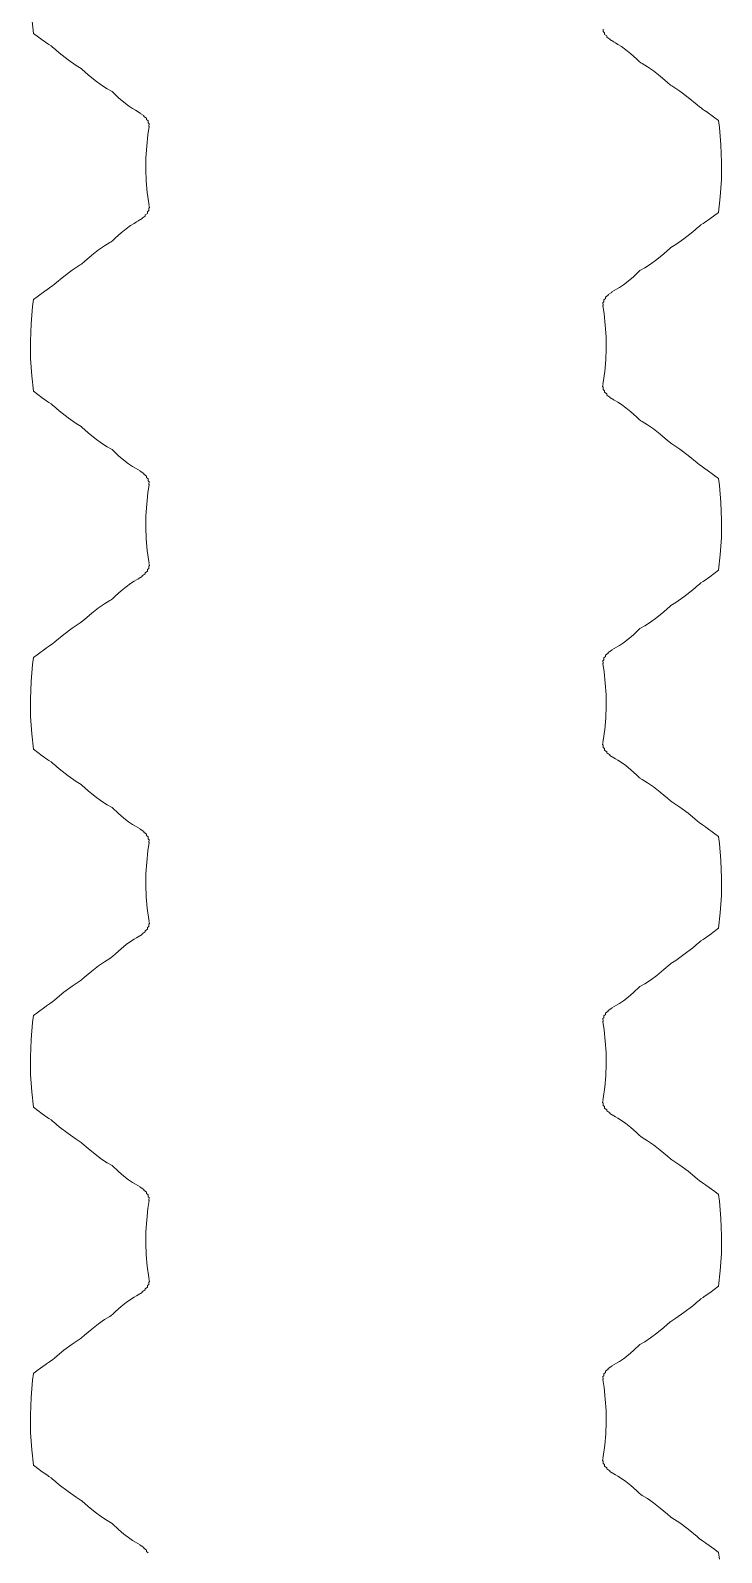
# Model space of a CAD drawing. Header units: millimetres. Extents: x -1 to 1, y -50 to 52.
# Drawn here: x -0.965 to 0.965, y -41.372 to -37.12 of the extents above; entities that cross this region are included whole.
import ezdxf

# ---------------------------------------------------------------- set-up
doc = ezdxf.new("R2010")
doc.units = ezdxf.units.MM
doc.layers.add('rack1', color=7, linetype='CONTINUOUS', lineweight=0)
doc.layers.add('rack2', color=7, linetype='CONTINUOUS', lineweight=0)

msp = doc.modelspace()

# ---------------------------------------------------------------- linework, layer by layer
at = {"layer": 'rack1'}
for p, q in [((-0.9565, -37.1284), (-0.9614, -37.0851)), ((-0.9321, -37.1467), (-0.9565, -37.1284)), ((-0.9161, -37.1575), (-0.9321, -37.1467)), ((-0.9142, -37.1595), (-0.9161, -37.1575)), ((-0.9075, -37.1635), (-0.9142, -37.1595)), ((-0.9028, -37.168), (-0.9075, -37.1635)), ((-0.9007, -37.1692), (-0.9028, -37.168)), ((-0.8846, -37.183), (-0.9007, -37.1692)), ((-0.8601, -37.2021), (-0.8846, -37.183)), ((-0.8372, -37.218), (-0.8601, -37.2021)), ((-0.8233, -37.2268), (-0.8372, -37.218)), ((-0.8222, -37.2279), (-0.8233, -37.2268)), ((-0.8214, -37.2283), (-0.8222, -37.2279)), ((-0.804, -37.244), (-0.8214, -37.2283)), ((-0.7843, -37.2599), (-0.804, -37.244)), ((-0.7664, -37.273), (-0.7843, -37.2599)), ((-0.7507, -37.2833), (-0.7664, -37.273)), ((-0.7373, -37.2912), (-0.7507, -37.2833)), ((-0.7192, -37.3082), (-0.7373, -37.2912)), ((-0.7042, -37.3208), (-0.7192, -37.3082)), ((-0.6912, -37.3308), (-0.7042, -37.3208)), ((-0.6803, -37.3383), (-0.6912, -37.3308)), ((-0.672, -37.3434), (-0.6803, -37.3383)), ((-0.6584, -37.3509), (-0.672, -37.3434)), ((-0.6583, -37.3519), (-0.6584, -37.3509)), ((-0.6485, -37.3579), (-0.6583, -37.3519)), ((-0.6485, -37.3602), (-0.6485, -37.3579)), ((-0.6411, -37.3653), (-0.6485, -37.3602)), ((-0.6411, -37.3691), (-0.6411, -37.3653)), ((-0.636, -37.373), (-0.6411, -37.3691)), ((-0.6363, -37.3784), (-0.636, -37.373)), ((-0.6404, -37.4435), (-0.6368, -37.4117)), ((-0.6368, -37.4117), (-0.6331, -37.3889)), ((-0.6333, -37.3809), (-0.6363, -37.3784)), ((-0.6341, -37.3879), (-0.6333, -37.3809)), ((-0.6331, -37.3889), (-0.6341, -37.3879)), ((-0.6425, -37.4758), (-0.6404, -37.4435)), ((-0.6429, -37.5083), (-0.6425, -37.4758)), ((-0.6416, -37.5407), (-0.6429, -37.5083)), ((-0.6388, -37.5727), (-0.6416, -37.5407)), ((-0.6344, -37.6041), (-0.6388, -37.5727)), ((-0.6445, -37.6357), (-0.6382, -37.6312)), ((-0.6384, -37.6266), (-0.6344, -37.6233)), ((-0.6382, -37.6312), (-0.6384, -37.6266)), ((-0.6349, -37.6171), (-0.6329, -37.6153)), ((-0.6344, -37.6233), (-0.6349, -37.6171)), ((-0.6338, -37.6074), (-0.6344, -37.6041)), ((-0.634, -37.6075), (-0.6338, -37.6074)), ((-0.6329, -37.6153), (-0.634, -37.6075)), ((-0.7115, -37.6854), (-0.6975, -37.6741)), ((-0.6975, -37.6741), (-0.6854, -37.6654)), ((-0.6854, -37.6654), (-0.6758, -37.6591)), ((-0.6758, -37.6591), (-0.6688, -37.6551)), ((-0.6688, -37.6551), (-0.6642, -37.6527)), ((-0.6642, -37.6527), (-0.6641, -37.6523)), ((-0.6641, -37.6523), (-0.6532, -37.646)), ((-0.6532, -37.646), (-0.6531, -37.6443)), ((-0.6531, -37.6443), (-0.6445, -37.6387)), ((-0.6445, -37.6387), (-0.6445, -37.6357)), ((-0.7583, -37.7218), (-0.7437, -37.7127)), ((-0.7437, -37.7127), (-0.7396, -37.7105)), ((-0.7396, -37.7105), (-0.7386, -37.7095)), ((-0.7386, -37.7095), (-0.7356, -37.7077)), ((-0.7356, -37.7077), (-0.7272, -37.6994)), ((-0.7272, -37.6994), (-0.7115, -37.6854)), ((-0.8144, -37.7654), (-0.794, -37.748)), ((-0.794, -37.748), (-0.7751, -37.7335)), ((-0.7751, -37.7335), (-0.7583, -37.7218)), ((-0.8721, -37.8073), (-0.8484, -37.7898)), ((-0.8484, -37.7898), (-0.8266, -37.7753)), ((-0.8266, -37.7753), (-0.8221, -37.7727)), ((-0.8221, -37.7727), (-0.8144, -37.7654)), ((-0.9205, -37.8454), (-0.9116, -37.8397)), ((-0.9116, -37.8397), (-0.9083, -37.8364)), ((-0.9083, -37.8364), (-0.9039, -37.8339)), ((-0.9039, -37.8339), (-0.8974, -37.828)), ((-0.8974, -37.828), (-0.8721, -37.8073)), ((-0.959, -37.8912), (-0.9563, -37.8718)), ((-0.9563, -37.8718), (-0.9466, -37.8642)), ((-0.9466, -37.8642), (-0.921, -37.8459)), ((-0.921, -37.8459), (-0.9205, -37.8454)), ((-0.9633, -37.9394), (-0.959, -37.8912)), ((-0.9651, -37.988), (-0.9633, -37.9394)), ((-0.9645, -38.0366), (-0.9651, -37.988)), ((-0.9614, -38.0851), (-0.9645, -38.0366)), ((-0.9565, -38.1284), (-0.9614, -38.0851)), ((-0.9321, -38.1467), (-0.9565, -38.1284)), ((-0.9161, -38.1575), (-0.9321, -38.1467)), ((-0.9142, -38.1595), (-0.9161, -38.1575)), ((-0.9075, -38.1635), (-0.9142, -38.1595)), ((-0.9028, -38.168), (-0.9075, -38.1635)), ((-0.9007, -38.1692), (-0.9028, -38.168)), ((-0.8846, -38.183), (-0.9007, -38.1692)), ((-0.8601, -38.2021), (-0.8846, -38.183)), ((-0.8372, -38.218), (-0.8601, -38.2021)), ((-0.8233, -38.2268), (-0.8372, -38.218)), ((-0.8222, -38.2279), (-0.8233, -38.2268)), ((-0.8214, -38.2283), (-0.8222, -38.2279)), ((-0.804, -38.244), (-0.8214, -38.2283)), ((-0.7843, -38.2599), (-0.804, -38.244)), ((-0.7664, -38.273), (-0.7843, -38.2599)), ((-0.7507, -38.2833), (-0.7664, -38.273)), ((-0.7373, -38.2912), (-0.7507, -38.2833)), ((-0.7192, -38.3082), (-0.7373, -38.2912)), ((-0.7042, -38.3208), (-0.7192, -38.3082)), ((-0.6912, -38.3308), (-0.7042, -38.3208)), ((-0.6803, -38.3383), (-0.6912, -38.3308)), ((-0.672, -38.3434), (-0.6803, -38.3383)), ((-0.6584, -38.3509), (-0.672, -38.3434)), ((-0.6583, -38.3519), (-0.6584, -38.3509)), ((-0.6485, -38.3579), (-0.6583, -38.3519)), ((-0.6485, -38.3602), (-0.6485, -38.3579)), ((-0.6411, -38.3653), (-0.6485, -38.3602)), ((-0.6411, -38.3691), (-0.6411, -38.3653)), ((-0.636, -38.373), (-0.6411, -38.3691)), ((-0.6368, -38.4117), (-0.6331, -38.3889)), ((-0.6363, -38.3784), (-0.636, -38.373)), ((-0.6333, -38.3809), (-0.6363, -38.3784)), ((-0.6341, -38.3879), (-0.6333, -38.3809)), ((-0.6331, -38.3889), (-0.6341, -38.3879)), ((-0.6404, -38.4435), (-0.6368, -38.4117)), ((-0.6429, -38.5083), (-0.6425, -38.4758)), ((-0.6425, -38.4758), (-0.6404, -38.4435)), ((-0.6416, -38.5407), (-0.6429, -38.5083)), ((-0.6388, -38.5727), (-0.6416, -38.5407)), ((-0.6344, -38.6041), (-0.6388, -38.5727)), ((-0.6338, -38.6074), (-0.6344, -38.6041)), ((-0.634, -38.6075), (-0.6338, -38.6074)), ((-0.6329, -38.6153), (-0.634, -38.6075)), ((-0.6641, -38.6523), (-0.6532, -38.646)), ((-0.6532, -38.646), (-0.6531, -38.6443)), ((-0.6531, -38.6443), (-0.6445, -38.6387)), ((-0.6445, -38.6357), (-0.6382, -38.6312)), ((-0.6445, -38.6387), (-0.6445, -38.6357)), ((-0.6384, -38.6266), (-0.6344, -38.6233)), ((-0.6382, -38.6312), (-0.6384, -38.6266)), ((-0.6349, -38.6171), (-0.6329, -38.6153)), ((-0.6344, -38.6233), (-0.6349, -38.6171)), ((-0.7272, -38.6994), (-0.7115, -38.6854)), ((-0.7115, -38.6854), (-0.6975, -38.6741)), ((-0.6975, -38.6741), (-0.6854, -38.6654)), ((-0.6854, -38.6654), (-0.6758, -38.6591)), ((-0.6758, -38.6591), (-0.6688, -38.6551)), ((-0.6688, -38.6551), (-0.6642, -38.6527)), ((-0.6642, -38.6527), (-0.6641, -38.6523)), ((-0.794, -38.748), (-0.7751, -38.7335)), ((-0.7751, -38.7335), (-0.7583, -38.7218)), ((-0.7583, -38.7218), (-0.7437, -38.7127)), ((-0.7437, -38.7127), (-0.7396, -38.7105)), ((-0.7396, -38.7105), (-0.7386, -38.7095)), ((-0.7386, -38.7095), (-0.7356, -38.7077)), ((-0.7356, -38.7077), (-0.7272, -38.6994)), ((-0.8484, -38.7898), (-0.8266, -38.7753)), ((-0.8266, -38.7753), (-0.8221, -38.7727)), ((-0.8221, -38.7727), (-0.8144, -38.7654)), ((-0.8144, -38.7654), (-0.794, -38.748)), ((-0.8974, -38.828), (-0.8721, -38.8073)), ((-0.8721, -38.8073), (-0.8484, -38.7898)), ((-0.9563, -38.8718), (-0.9466, -38.8642)), ((-0.9466, -38.8642), (-0.921, -38.8459)), ((-0.921, -38.8459), (-0.9205, -38.8454)), ((-0.9205, -38.8454), (-0.9116, -38.8397)), ((-0.9116, -38.8397), (-0.9083, -38.8364)), ((-0.9083, -38.8364), (-0.9039, -38.8339)), ((-0.9039, -38.8339), (-0.8974, -38.828)), ((-0.9633, -38.9394), (-0.959, -38.8912)), ((-0.959, -38.8912), (-0.9563, -38.8718)), ((-0.9651, -38.988), (-0.9633, -38.9394)), ((-0.9645, -39.0366), (-0.9651, -38.988)), ((-0.9614, -39.0851), (-0.9645, -39.0366)), ((-0.9565, -39.1284), (-0.9614, -39.0851)), ((-0.9321, -39.1467), (-0.9565, -39.1284)), ((-0.9161, -39.1575), (-0.9321, -39.1467)), ((-0.9142, -39.1595), (-0.9161, -39.1575)), ((-0.9075, -39.1635), (-0.9142, -39.1595)), ((-0.9028, -39.168), (-0.9075, -39.1635)), ((-0.9007, -39.1692), (-0.9028, -39.168)), ((-0.8846, -39.183), (-0.9007, -39.1692)), ((-0.8601, -39.2021), (-0.8846, -39.183)), ((-0.8372, -39.218), (-0.8601, -39.2021)), ((-0.8233, -39.2268), (-0.8372, -39.218)), ((-0.8222, -39.2279), (-0.8233, -39.2268)), ((-0.8214, -39.2283), (-0.8222, -39.2279)), ((-0.804, -39.244), (-0.8214, -39.2283)), ((-0.7843, -39.2599), (-0.804, -39.244)), ((-0.7664, -39.273), (-0.7843, -39.2599)), ((-0.7507, -39.2833), (-0.7664, -39.273)), ((-0.7373, -39.2912), (-0.7507, -39.2833)), ((-0.7192, -39.3082), (-0.7373, -39.2912)), ((-0.7042, -39.3208), (-0.7192, -39.3082)), ((-0.6912, -39.3308), (-0.7042, -39.3208)), ((-0.6803, -39.3383), (-0.6912, -39.3308)), ((-0.672, -39.3434), (-0.6803, -39.3383)), ((-0.6584, -39.3509), (-0.672, -39.3434)), ((-0.6583, -39.3519), (-0.6584, -39.3509)), ((-0.6485, -39.3579), (-0.6583, -39.3519)), ((-0.6485, -39.3602), (-0.6485, -39.3579)), ((-0.6411, -39.3653), (-0.6485, -39.3602)), ((-0.6411, -39.3691), (-0.6411, -39.3653)), ((-0.636, -39.373), (-0.6411, -39.3691)), ((-0.6363, -39.3784), (-0.636, -39.373)), ((-0.6404, -39.4435), (-0.6368, -39.4117)), ((-0.6368, -39.4117), (-0.6331, -39.3889)), ((-0.6333, -39.3809), (-0.6363, -39.3784)), ((-0.6341, -39.3879), (-0.6333, -39.3809)), ((-0.6331, -39.3889), (-0.6341, -39.3879)), ((-0.6425, -39.4758), (-0.6404, -39.4435)), ((-0.6429, -39.5083), (-0.6425, -39.4758)), ((-0.6416, -39.5407), (-0.6429, -39.5083)), ((-0.6388, -39.5727), (-0.6416, -39.5407)), ((-0.6344, -39.6041), (-0.6388, -39.5727)), ((-0.6384, -39.6266), (-0.6344, -39.6233)), ((-0.6382, -39.6312), (-0.6384, -39.6266)), ((-0.6349, -39.6171), (-0.6329, -39.6153)), ((-0.6344, -39.6233), (-0.6349, -39.6171)), ((-0.6338, -39.6074), (-0.6344, -39.6041)), ((-0.634, -39.6075), (-0.6338, -39.6074)), ((-0.6329, -39.6153), (-0.634, -39.6075)), ((-0.6975, -39.6741), (-0.6854, -39.6654)), ((-0.6854, -39.6654), (-0.6758, -39.6591)), ((-0.6758, -39.6591), (-0.6688, -39.6551)), ((-0.6688, -39.6551), (-0.6642, -39.6527)), ((-0.6642, -39.6527), (-0.6641, -39.6523)), ((-0.6641, -39.6523), (-0.6532, -39.646)), ((-0.6532, -39.646), (-0.6531, -39.6443)), ((-0.6531, -39.6443), (-0.6445, -39.6387)), ((-0.6445, -39.6357), (-0.6382, -39.6312)), ((-0.6445, -39.6387), (-0.6445, -39.6357)), ((-0.7583, -39.7218), (-0.7437, -39.7127)), ((-0.7437, -39.7127), (-0.7396, -39.7105)), ((-0.7396, -39.7105), (-0.7386, -39.7095)), ((-0.7386, -39.7095), (-0.7356, -39.7077)), ((-0.7356, -39.7077), (-0.7272, -39.6994)), ((-0.7272, -39.6994), (-0.7115, -39.6854)), ((-0.7115, -39.6854), (-0.6975, -39.6741)), ((-0.8144, -39.7654), (-0.794, -39.748)), ((-0.794, -39.748), (-0.7751, -39.7335)), ((-0.7751, -39.7335), (-0.7583, -39.7218)), ((-0.8721, -39.8073), (-0.8484, -39.7898)), ((-0.8484, -39.7898), (-0.8266, -39.7753)), ((-0.8266, -39.7753), (-0.8221, -39.7727)), ((-0.8221, -39.7727), (-0.8144, -39.7654)), ((-0.9205, -39.8454), (-0.9116, -39.8397)), ((-0.9116, -39.8397), (-0.9083, -39.8364)), ((-0.9083, -39.8364), (-0.9039, -39.8339)), ((-0.9039, -39.8339), (-0.8974, -39.828)), ((-0.8974, -39.828), (-0.8721, -39.8073)), ((-0.959, -39.8912), (-0.9563, -39.8718)), ((-0.9563, -39.8718), (-0.9466, -39.8642)), ((-0.9466, -39.8642), (-0.921, -39.8459)), ((-0.921, -39.8459), (-0.9205, -39.8454)), ((-0.9633, -39.9394), (-0.959, -39.8912)), ((-0.9651, -39.988), (-0.9633, -39.9394)), ((-0.9645, -40.0366), (-0.9651, -39.988)), ((-0.9614, -40.0851), (-0.9645, -40.0366)), ((-0.9565, -40.1284), (-0.9614, -40.0851)), ((-0.9321, -40.1467), (-0.9565, -40.1284)), ((-0.9161, -40.1575), (-0.9321, -40.1467)), ((-0.9142, -40.1595), (-0.9161, -40.1575)), ((-0.9075, -40.1635), (-0.9142, -40.1595)), ((-0.9028, -40.168), (-0.9075, -40.1635)), ((-0.9007, -40.1692), (-0.9028, -40.168)), ((-0.8846, -40.183), (-0.9007, -40.1692)), ((-0.8601, -40.2021), (-0.8846, -40.183)), ((-0.8372, -40.218), (-0.8601, -40.2021)), ((-0.8233, -40.2268), (-0.8372, -40.218)), ((-0.8222, -40.2279), (-0.8233, -40.2268)), ((-0.8214, -40.2283), (-0.8222, -40.2279)), ((-0.804, -40.244), (-0.8214, -40.2283)), ((-0.7843, -40.2599), (-0.804, -40.244)), ((-0.7664, -40.273), (-0.7843, -40.2599)), ((-0.7507, -40.2833), (-0.7664, -40.273)), ((-0.7373, -40.2912), (-0.7507, -40.2833)), ((-0.7192, -40.3082), (-0.7373, -40.2912)), ((-0.7042, -40.3208), (-0.7192, -40.3082)), ((-0.6912, -40.3308), (-0.7042, -40.3208)), ((-0.6803, -40.3383), (-0.6912, -40.3308)), ((-0.672, -40.3434), (-0.6803, -40.3383)), ((-0.6584, -40.3509), (-0.672, -40.3434)), ((-0.6583, -40.3519), (-0.6584, -40.3509)), ((-0.6485, -40.3579), (-0.6583, -40.3519)), ((-0.6485, -40.3602), (-0.6485, -40.3579)), ((-0.6411, -40.3653), (-0.6485, -40.3602)), ((-0.6411, -40.3691), (-0.6411, -40.3653)), ((-0.636, -40.373), (-0.6411, -40.3691)), ((-0.6368, -40.4117), (-0.6331, -40.3889)), ((-0.6363, -40.3784), (-0.636, -40.373)), ((-0.6333, -40.3809), (-0.6363, -40.3784)), ((-0.6341, -40.3879), (-0.6333, -40.3809)), ((-0.6331, -40.3889), (-0.6341, -40.3879)), ((-0.6404, -40.4435), (-0.6368, -40.4117)), ((-0.6429, -40.5083), (-0.6425, -40.4758)), ((-0.6425, -40.4758), (-0.6404, -40.4435)), ((-0.6416, -40.5407), (-0.6429, -40.5083)), ((-0.6388, -40.5727), (-0.6416, -40.5407)), ((-0.6344, -40.6041), (-0.6388, -40.5727)), ((-0.6338, -40.6074), (-0.6344, -40.6041)), ((-0.634, -40.6075), (-0.6338, -40.6074)), ((-0.6329, -40.6153), (-0.634, -40.6075)), ((-0.6641, -40.6523), (-0.6532, -40.646)), ((-0.6532, -40.646), (-0.6531, -40.6443)), ((-0.6531, -40.6443), (-0.6445, -40.6387)), ((-0.6445, -40.6357), (-0.6382, -40.6312)), ((-0.6445, -40.6387), (-0.6445, -40.6357)), ((-0.6384, -40.6266), (-0.6344, -40.6233)), ((-0.6382, -40.6312), (-0.6384, -40.6266)), ((-0.6349, -40.6171), (-0.6329, -40.6153)), ((-0.6344, -40.6233), (-0.6349, -40.6171)), ((-0.7272, -40.6994), (-0.7115, -40.6854)), ((-0.7115, -40.6854), (-0.6975, -40.6741)), ((-0.6975, -40.6741), (-0.6854, -40.6654)), ((-0.6854, -40.6654), (-0.6758, -40.6591)), ((-0.6758, -40.6591), (-0.6688, -40.6551)), ((-0.6688, -40.6551), (-0.6642, -40.6527)), ((-0.6642, -40.6527), (-0.6641, -40.6523)), ((-0.794, -40.748), (-0.7751, -40.7335)), ((-0.7751, -40.7335), (-0.7583, -40.7218)), ((-0.7583, -40.7218), (-0.7437, -40.7127)), ((-0.7437, -40.7127), (-0.7396, -40.7105)), ((-0.7396, -40.7105), (-0.7386, -40.7095)), ((-0.7386, -40.7095), (-0.7356, -40.7077)), ((-0.7356, -40.7077), (-0.7272, -40.6994)), ((-0.8484, -40.7898), (-0.8266, -40.7753)), ((-0.8266, -40.7753), (-0.8221, -40.7727)), ((-0.8221, -40.7727), (-0.8144, -40.7654)), ((-0.8144, -40.7654), (-0.794, -40.748)), ((-0.8974, -40.828), (-0.8721, -40.8073)), ((-0.8721, -40.8073), (-0.8484, -40.7898)), ((-0.9466, -40.8642), (-0.921, -40.8459)), ((-0.921, -40.8459), (-0.9205, -40.8454)), ((-0.9205, -40.8454), (-0.9116, -40.8397)), ((-0.9116, -40.8397), (-0.9083, -40.8364)), ((-0.9083, -40.8364), (-0.9039, -40.8339)), ((-0.9039, -40.8339), (-0.8974, -40.828)), ((-0.9633, -40.9394), (-0.959, -40.8912)), ((-0.959, -40.8912), (-0.9563, -40.8718)), ((-0.9563, -40.8718), (-0.9466, -40.8642)), ((-0.9651, -40.988), (-0.9633, -40.9394)), ((-0.9645, -41.0366), (-0.9651, -40.988)), ((-0.9614, -41.0851), (-0.9645, -41.0366)), ((-0.9565, -41.1284), (-0.9614, -41.0851)), ((-0.9321, -41.1467), (-0.9565, -41.1284)), ((-0.9161, -41.1575), (-0.9321, -41.1467)), ((-0.9142, -41.1595), (-0.9161, -41.1575)), ((-0.9075, -41.1635), (-0.9142, -41.1595)), ((-0.9028, -41.168), (-0.9075, -41.1635)), ((-0.9007, -41.1692), (-0.9028, -41.168)), ((-0.8846, -41.183), (-0.9007, -41.1692)), ((-0.8601, -41.2021), (-0.8846, -41.183)), ((-0.8372, -41.218), (-0.8601, -41.2021)), ((-0.8233, -41.2268), (-0.8372, -41.218)), ((-0.8222, -41.2279), (-0.8233, -41.2268)), ((-0.8214, -41.2283), (-0.8222, -41.2279)), ((-0.804, -41.244), (-0.8214, -41.2283)), ((-0.7843, -41.2599), (-0.804, -41.244)), ((-0.7664, -41.273), (-0.7843, -41.2599)), ((-0.7507, -41.2833), (-0.7664, -41.273)), ((-0.7373, -41.2912), (-0.7507, -41.2833)), ((-0.7192, -41.3082), (-0.7373, -41.2912)), ((-0.7042, -41.3208), (-0.7192, -41.3082)), ((-0.6912, -41.3308), (-0.7042, -41.3208)), ((-0.6803, -41.3383), (-0.6912, -41.3308)), ((-0.672, -41.3434), (-0.6803, -41.3383)), ((-0.6584, -41.3509), (-0.672, -41.3434)), ((-0.6583, -41.3519), (-0.6584, -41.3509)), ((-0.6485, -41.3579), (-0.6583, -41.3519)), ((-0.6485, -41.3602), (-0.6485, -41.3579)), ((-0.6411, -41.3653), (-0.6485, -41.3602)), ((-0.6411, -41.3691), (-0.6411, -41.3653)), ((-0.636, -41.373), (-0.6411, -41.3691))]:
    msp.add_line(p, q, dxfattribs=at)
at = {"layer": 'rack2'}
for p, q in [((0.6344, -37.1233), (0.6349, -37.1171)), ((0.6384, -37.1266), (0.6344, -37.1233)), ((0.6382, -37.1312), (0.6384, -37.1266)), ((0.6445, -37.1357), (0.6382, -37.1312)), ((0.6445, -37.1387), (0.6445, -37.1357)), ((0.6531, -37.1443), (0.6445, -37.1387)), ((0.6532, -37.146), (0.6531, -37.1443)), ((0.6641, -37.1523), (0.6532, -37.146)), ((0.6642, -37.1527), (0.6641, -37.1523)), ((0.6688, -37.1551), (0.6642, -37.1527)), ((0.6758, -37.1591), (0.6688, -37.1551)), ((0.6854, -37.1654), (0.6758, -37.1591)), ((0.6975, -37.1741), (0.6854, -37.1654)), ((0.7115, -37.1854), (0.6975, -37.1741)), ((0.7272, -37.1994), (0.7115, -37.1854)), ((0.7356, -37.2077), (0.7272, -37.1994)), ((0.7386, -37.2095), (0.7356, -37.2077)), ((0.7396, -37.2105), (0.7386, -37.2095)), ((0.7437, -37.2127), (0.7396, -37.2105)), ((0.7583, -37.2218), (0.7437, -37.2127)), ((0.7751, -37.2335), (0.7583, -37.2218)), ((0.794, -37.248), (0.7751, -37.2335)), ((0.8144, -37.2654), (0.794, -37.248)), ((0.8221, -37.2727), (0.8144, -37.2654)), ((0.8266, -37.2753), (0.8221, -37.2727)), ((0.8484, -37.2898), (0.8266, -37.2753)), ((0.8721, -37.3073), (0.8484, -37.2898)), ((0.8974, -37.328), (0.8721, -37.3073)), ((0.9039, -37.3339), (0.8974, -37.328)), ((0.9083, -37.3364), (0.9039, -37.3339)), ((0.9116, -37.3397), (0.9083, -37.3364)), ((0.9205, -37.3454), (0.9116, -37.3397)), ((0.921, -37.3459), (0.9205, -37.3454)), ((0.9466, -37.3642), (0.921, -37.3459)), ((0.9563, -37.3718), (0.9466, -37.3642)), ((0.959, -37.3912), (0.9563, -37.3718)), ((0.9633, -37.4394), (0.959, -37.3912)), ((0.9651, -37.488), (0.9633, -37.4394)), ((0.9645, -37.5366), (0.9651, -37.488)), ((0.9614, -37.5851), (0.9645, -37.5366)), ((0.9565, -37.6284), (0.9614, -37.5851)), ((0.9321, -37.6467), (0.9565, -37.6284)), ((0.8846, -37.683), (0.9007, -37.6692)), ((0.9007, -37.6692), (0.9028, -37.668)), ((0.9028, -37.668), (0.9075, -37.6635)), ((0.9075, -37.6635), (0.9142, -37.6595)), ((0.9142, -37.6595), (0.9161, -37.6575)), ((0.9161, -37.6575), (0.9321, -37.6467)), ((0.8372, -37.718), (0.8601, -37.7021)), ((0.8601, -37.7021), (0.8846, -37.683)), ((0.7843, -37.7599), (0.804, -37.744)), ((0.804, -37.744), (0.8214, -37.7283)), ((0.8214, -37.7283), (0.8222, -37.7279)), ((0.8222, -37.7279), (0.8233, -37.7268)), ((0.8233, -37.7268), (0.8372, -37.718)), ((0.7192, -37.8082), (0.7373, -37.7912)), ((0.7373, -37.7912), (0.7507, -37.7833)), ((0.7507, -37.7833), (0.7664, -37.773)), ((0.7664, -37.773), (0.7843, -37.7599)), ((0.6584, -37.8509), (0.672, -37.8434)), ((0.672, -37.8434), (0.6803, -37.8383)), ((0.6803, -37.8383), (0.6912, -37.8308)), ((0.6912, -37.8308), (0.7042, -37.8208)), ((0.7042, -37.8208), (0.7192, -37.8082)), ((0.6333, -37.8809), (0.6363, -37.8784)), ((0.6341, -37.8879), (0.6333, -37.8809)), ((0.636, -37.873), (0.6411, -37.8691)), ((0.6363, -37.8784), (0.636, -37.873)), ((0.6411, -37.8653), (0.6485, -37.8602)), ((0.6411, -37.8691), (0.6411, -37.8653)), ((0.6485, -37.8579), (0.6583, -37.8519)), ((0.6485, -37.8602), (0.6485, -37.8579)), ((0.6583, -37.8519), (0.6584, -37.8509)), ((0.6331, -37.8889), (0.6341, -37.8879)), ((0.6368, -37.9117), (0.6331, -37.8889)), ((0.6404, -37.9435), (0.6368, -37.9117)), ((0.6425, -37.9758), (0.6404, -37.9435)), ((0.6416, -38.0407), (0.6429, -38.0083)), ((0.6429, -38.0083), (0.6425, -37.9758)), ((0.6388, -38.0727), (0.6416, -38.0407)), ((0.6344, -38.1041), (0.6388, -38.0727)), ((0.6329, -38.1153), (0.634, -38.1075)), ((0.6349, -38.1171), (0.6329, -38.1153)), ((0.6338, -38.1074), (0.6344, -38.1041)), ((0.634, -38.1075), (0.6338, -38.1074)), ((0.6344, -38.1233), (0.6349, -38.1171)), ((0.6384, -38.1266), (0.6344, -38.1233)), ((0.6382, -38.1312), (0.6384, -38.1266)), ((0.6445, -38.1357), (0.6382, -38.1312)), ((0.6445, -38.1387), (0.6445, -38.1357)), ((0.6531, -38.1443), (0.6445, -38.1387)), ((0.6532, -38.146), (0.6531, -38.1443)), ((0.6641, -38.1523), (0.6532, -38.146)), ((0.6642, -38.1527), (0.6641, -38.1523)), ((0.6688, -38.1551), (0.6642, -38.1527)), ((0.6758, -38.1591), (0.6688, -38.1551)), ((0.6854, -38.1654), (0.6758, -38.1591)), ((0.6975, -38.1741), (0.6854, -38.1654)), ((0.7115, -38.1854), (0.6975, -38.1741)), ((0.7272, -38.1994), (0.7115, -38.1854)), ((0.7356, -38.2077), (0.7272, -38.1994)), ((0.7386, -38.2095), (0.7356, -38.2077)), ((0.7396, -38.2105), (0.7386, -38.2095)), ((0.7437, -38.2127), (0.7396, -38.2105)), ((0.7583, -38.2218), (0.7437, -38.2127)), ((0.7751, -38.2335), (0.7583, -38.2218)), ((0.794, -38.248), (0.7751, -38.2335)), ((0.8144, -38.2654), (0.794, -38.248)), ((0.8221, -38.2727), (0.8144, -38.2654)), ((0.8266, -38.2753), (0.8221, -38.2727)), ((0.8484, -38.2898), (0.8266, -38.2753)), ((0.8721, -38.3073), (0.8484, -38.2898)), ((0.8974, -38.328), (0.8721, -38.3073)), ((0.9039, -38.3339), (0.8974, -38.328)), ((0.9083, -38.3364), (0.9039, -38.3339)), ((0.9116, -38.3397), (0.9083, -38.3364)), ((0.9205, -38.3454), (0.9116, -38.3397)), ((0.921, -38.3459), (0.9205, -38.3454)), ((0.9466, -38.3642), (0.921, -38.3459)), ((0.9563, -38.3718), (0.9466, -38.3642)), ((0.959, -38.3912), (0.9563, -38.3718)), ((0.9633, -38.4394), (0.959, -38.3912)), ((0.9651, -38.488), (0.9633, -38.4394)), ((0.9645, -38.5366), (0.9651, -38.488)), ((0.9614, -38.5851), (0.9645, -38.5366)), ((0.9565, -38.6284), (0.9614, -38.5851)), ((0.9161, -38.6575), (0.9321, -38.6467)), ((0.9321, -38.6467), (0.9565, -38.6284)), ((0.8601, -38.7021), (0.8846, -38.683)), ((0.8846, -38.683), (0.9007, -38.6692)), ((0.9007, -38.6692), (0.9028, -38.668)), ((0.9028, -38.668), (0.9075, -38.6635)), ((0.9075, -38.6635), (0.9142, -38.6595)), ((0.9142, -38.6595), (0.9161, -38.6575)), ((0.804, -38.744), (0.8214, -38.7283)), ((0.8214, -38.7283), (0.8222, -38.7279)), ((0.8222, -38.7279), (0.8233, -38.7268)), ((0.8233, -38.7268), (0.8372, -38.718)), ((0.8372, -38.718), (0.8601, -38.7021)), ((0.7507, -38.7833), (0.7664, -38.773)), ((0.7664, -38.773), (0.7843, -38.7599)), ((0.7843, -38.7599), (0.804, -38.744)), ((0.6912, -38.8308), (0.7042, -38.8208)), ((0.7042, -38.8208), (0.7192, -38.8082)), ((0.7192, -38.8082), (0.7373, -38.7912)), ((0.7373, -38.7912), (0.7507, -38.7833)), ((0.6411, -38.8653), (0.6485, -38.8602)), ((0.6485, -38.8579), (0.6583, -38.8519)), ((0.6485, -38.8602), (0.6485, -38.8579)), ((0.6583, -38.8519), (0.6584, -38.8509)), ((0.6584, -38.8509), (0.672, -38.8434)), ((0.672, -38.8434), (0.6803, -38.8383)), ((0.6803, -38.8383), (0.6912, -38.8308)), ((0.6331, -38.8889), (0.6341, -38.8879)), ((0.6368, -38.9117), (0.6331, -38.8889)), ((0.6333, -38.8809), (0.6363, -38.8784)), ((0.6341, -38.8879), (0.6333, -38.8809)), ((0.636, -38.873), (0.6411, -38.8691)), ((0.6363, -38.8784), (0.636, -38.873)), ((0.6411, -38.8691), (0.6411, -38.8653)), ((0.6404, -38.9435), (0.6368, -38.9117)), ((0.6425, -38.9758), (0.6404, -38.9435)), ((0.6429, -39.0083), (0.6425, -38.9758)), ((0.6416, -39.0407), (0.6429, -39.0083)), ((0.6344, -39.1041), (0.6388, -39.0727)), ((0.6388, -39.0727), (0.6416, -39.0407)), ((0.6329, -39.1153), (0.634, -39.1075)), ((0.6349, -39.1171), (0.6329, -39.1153)), ((0.6338, -39.1074), (0.6344, -39.1041)), ((0.634, -39.1075), (0.6338, -39.1074)), ((0.6344, -39.1233), (0.6349, -39.1171)), ((0.6384, -39.1266), (0.6344, -39.1233)), ((0.6382, -39.1312), (0.6384, -39.1266)), ((0.6445, -39.1357), (0.6382, -39.1312)), ((0.6445, -39.1387), (0.6445, -39.1357)), ((0.6531, -39.1443), (0.6445, -39.1387)), ((0.6532, -39.146), (0.6531, -39.1443)), ((0.6641, -39.1523), (0.6532, -39.146)), ((0.6642, -39.1527), (0.6641, -39.1523)), ((0.6688, -39.1551), (0.6642, -39.1527)), ((0.6758, -39.1591), (0.6688, -39.1551)), ((0.6854, -39.1654), (0.6758, -39.1591)), ((0.6975, -39.1741), (0.6854, -39.1654)), ((0.7115, -39.1854), (0.6975, -39.1741)), ((0.7272, -39.1994), (0.7115, -39.1854)), ((0.7356, -39.2077), (0.7272, -39.1994)), ((0.7386, -39.2095), (0.7356, -39.2077)), ((0.7396, -39.2105), (0.7386, -39.2095)), ((0.7437, -39.2127), (0.7396, -39.2105)), ((0.7583, -39.2218), (0.7437, -39.2127)), ((0.7751, -39.2335), (0.7583, -39.2218)), ((0.794, -39.248), (0.7751, -39.2335)), ((0.8144, -39.2654), (0.794, -39.248)), ((0.8221, -39.2727), (0.8144, -39.2654)), ((0.8266, -39.2753), (0.8221, -39.2727)), ((0.8484, -39.2898), (0.8266, -39.2753)), ((0.8721, -39.3073), (0.8484, -39.2898)), ((0.8974, -39.328), (0.8721, -39.3073)), ((0.9039, -39.3339), (0.8974, -39.328)), ((0.9083, -39.3364), (0.9039, -39.3339)), ((0.9116, -39.3397), (0.9083, -39.3364)), ((0.9205, -39.3454), (0.9116, -39.3397)), ((0.921, -39.3459), (0.9205, -39.3454)), ((0.9466, -39.3642), (0.921, -39.3459)), ((0.9563, -39.3718), (0.9466, -39.3642)), ((0.959, -39.3912), (0.9563, -39.3718)), ((0.9633, -39.4394), (0.959, -39.3912)), ((0.9651, -39.488), (0.9633, -39.4394)), ((0.9645, -39.5366), (0.9651, -39.488)), ((0.9614, -39.5851), (0.9645, -39.5366)), ((0.9565, -39.6284), (0.9614, -39.5851)), ((0.9321, -39.6467), (0.9565, -39.6284)), ((0.8846, -39.683), (0.9007, -39.6692)), ((0.9007, -39.6692), (0.9028, -39.668)), ((0.9028, -39.668), (0.9075, -39.6635)), ((0.9075, -39.6635), (0.9142, -39.6595)), ((0.9142, -39.6595), (0.9161, -39.6575)), ((0.9161, -39.6575), (0.9321, -39.6467)), ((0.8372, -39.718), (0.8601, -39.7021)), ((0.8601, -39.7021), (0.8846, -39.683)), ((0.7843, -39.7599), (0.804, -39.744)), ((0.804, -39.744), (0.8214, -39.7283)), ((0.8214, -39.7283), (0.8222, -39.7279)), ((0.8222, -39.7279), (0.8233, -39.7268)), ((0.8233, -39.7268), (0.8372, -39.718)), ((0.7192, -39.8082), (0.7373, -39.7912)), ((0.7373, -39.7912), (0.7507, -39.7833)), ((0.7507, -39.7833), (0.7664, -39.773)), ((0.7664, -39.773), (0.7843, -39.7599)), ((0.672, -39.8434), (0.6803, -39.8383)), ((0.6803, -39.8383), (0.6912, -39.8308)), ((0.6912, -39.8308), (0.7042, -39.8208)), ((0.7042, -39.8208), (0.7192, -39.8082)), ((0.6333, -39.8809), (0.6363, -39.8784)), ((0.6341, -39.8879), (0.6333, -39.8809)), ((0.636, -39.873), (0.6411, -39.8691)), ((0.6363, -39.8784), (0.636, -39.873)), ((0.6411, -39.8653), (0.6485, -39.8602)), ((0.6411, -39.8691), (0.6411, -39.8653)), ((0.6485, -39.8579), (0.6583, -39.8519)), ((0.6485, -39.8602), (0.6485, -39.8579)), ((0.6583, -39.8519), (0.6584, -39.8509)), ((0.6584, -39.8509), (0.672, -39.8434)), ((0.6331, -39.8889), (0.6341, -39.8879)), ((0.6368, -39.9117), (0.6331, -39.8889)), ((0.6404, -39.9435), (0.6368, -39.9117)), ((0.6425, -39.9758), (0.6404, -39.9435)), ((0.6416, -40.0407), (0.6429, -40.0083)), ((0.6429, -40.0083), (0.6425, -39.9758)), ((0.6388, -40.0727), (0.6416, -40.0407)), ((0.6344, -40.1041), (0.6388, -40.0727)), ((0.6329, -40.1153), (0.634, -40.1075)), ((0.6349, -40.1171), (0.6329, -40.1153)), ((0.6338, -40.1074), (0.6344, -40.1041)), ((0.634, -40.1075), (0.6338, -40.1074)), ((0.6344, -40.1233), (0.6349, -40.1171)), ((0.6384, -40.1266), (0.6344, -40.1233)), ((0.6382, -40.1312), (0.6384, -40.1266)), ((0.6445, -40.1357), (0.6382, -40.1312)), ((0.6445, -40.1387), (0.6445, -40.1357)), ((0.6531, -40.1443), (0.6445, -40.1387)), ((0.6532, -40.146), (0.6531, -40.1443)), ((0.6641, -40.1523), (0.6532, -40.146)), ((0.6642, -40.1527), (0.6641, -40.1523)), ((0.6688, -40.1551), (0.6642, -40.1527)), ((0.6758, -40.1591), (0.6688, -40.1551)), ((0.6854, -40.1654), (0.6758, -40.1591)), ((0.6975, -40.1741), (0.6854, -40.1654)), ((0.7115, -40.1854), (0.6975, -40.1741)), ((0.7272, -40.1994), (0.7115, -40.1854)), ((0.7356, -40.2077), (0.7272, -40.1994)), ((0.7386, -40.2095), (0.7356, -40.2077)), ((0.7396, -40.2105), (0.7386, -40.2095)), ((0.7437, -40.2127), (0.7396, -40.2105)), ((0.7583, -40.2218), (0.7437, -40.2127)), ((0.7751, -40.2335), (0.7583, -40.2218)), ((0.794, -40.248), (0.7751, -40.2335)), ((0.8144, -40.2654), (0.794, -40.248)), ((0.8221, -40.2727), (0.8144, -40.2654)), ((0.8266, -40.2753), (0.8221, -40.2727)), ((0.8484, -40.2898), (0.8266, -40.2753)), ((0.8721, -40.3073), (0.8484, -40.2898)), ((0.8974, -40.328), (0.8721, -40.3073)), ((0.9039, -40.3339), (0.8974, -40.328)), ((0.9083, -40.3364), (0.9039, -40.3339)), ((0.9116, -40.3397), (0.9083, -40.3364)), ((0.9205, -40.3454), (0.9116, -40.3397)), ((0.921, -40.3459), (0.9205, -40.3454)), ((0.9466, -40.3642), (0.921, -40.3459)), ((0.9563, -40.3718), (0.9466, -40.3642)), ((0.959, -40.3912), (0.9563, -40.3718)), ((0.9633, -40.4394), (0.959, -40.3912)), ((0.9651, -40.488), (0.9633, -40.4394)), ((0.9645, -40.5366), (0.9651, -40.488)), ((0.9614, -40.5851), (0.9645, -40.5366)), ((0.9565, -40.6284), (0.9614, -40.5851)), ((0.9161, -40.6575), (0.9321, -40.6467)), ((0.9321, -40.6467), (0.9565, -40.6284)), ((0.8601, -40.7021), (0.8846, -40.683)), ((0.8846, -40.683), (0.9007, -40.6692)), ((0.9007, -40.6692), (0.9028, -40.668)), ((0.9028, -40.668), (0.9075, -40.6635)), ((0.9075, -40.6635), (0.9142, -40.6595)), ((0.9142, -40.6595), (0.9161, -40.6575)), ((0.804, -40.744), (0.8214, -40.7283)), ((0.8214, -40.7283), (0.8222, -40.7279)), ((0.8222, -40.7279), (0.8233, -40.7268)), ((0.8233, -40.7268), (0.8372, -40.718)), ((0.8372, -40.718), (0.8601, -40.7021)), ((0.7507, -40.7833), (0.7664, -40.773)), ((0.7664, -40.773), (0.7843, -40.7599)), ((0.7843, -40.7599), (0.804, -40.744)), ((0.6912, -40.8308), (0.7042, -40.8208)), ((0.7042, -40.8208), (0.7192, -40.8082)), ((0.7192, -40.8082), (0.7373, -40.7912)), ((0.7373, -40.7912), (0.7507, -40.7833)), ((0.6411, -40.8653), (0.6485, -40.8602)), ((0.6485, -40.8579), (0.6583, -40.8519)), ((0.6485, -40.8602), (0.6485, -40.8579)), ((0.6583, -40.8519), (0.6584, -40.8509)), ((0.6584, -40.8509), (0.672, -40.8434)), ((0.672, -40.8434), (0.6803, -40.8383)), ((0.6803, -40.8383), (0.6912, -40.8308)), ((0.6331, -40.8889), (0.6341, -40.8879)), ((0.6368, -40.9117), (0.6331, -40.8889)), ((0.6333, -40.8809), (0.6363, -40.8784)), ((0.6341, -40.8879), (0.6333, -40.8809)), ((0.636, -40.873), (0.6411, -40.8691)), ((0.6363, -40.8784), (0.636, -40.873)), ((0.6411, -40.8691), (0.6411, -40.8653)), ((0.6404, -40.9435), (0.6368, -40.9117)), ((0.6425, -40.9758), (0.6404, -40.9435)), ((0.6429, -41.0083), (0.6425, -40.9758)), ((0.6416, -41.0407), (0.6429, -41.0083)), ((0.6344, -41.1041), (0.6388, -41.0727)), ((0.6388, -41.0727), (0.6416, -41.0407)), ((0.6329, -41.1153), (0.634, -41.1075)), ((0.6349, -41.1171), (0.6329, -41.1153)), ((0.6338, -41.1074), (0.6344, -41.1041)), ((0.634, -41.1075), (0.6338, -41.1074)), ((0.6344, -41.1233), (0.6349, -41.1171)), ((0.6384, -41.1266), (0.6344, -41.1233)), ((0.6382, -41.1312), (0.6384, -41.1266)), ((0.6445, -41.1357), (0.6382, -41.1312)), ((0.6445, -41.1387), (0.6445, -41.1357)), ((0.6531, -41.1443), (0.6445, -41.1387)), ((0.6532, -41.146), (0.6531, -41.1443)), ((0.6641, -41.1523), (0.6532, -41.146)), ((0.6642, -41.1527), (0.6641, -41.1523)), ((0.6688, -41.1551), (0.6642, -41.1527)), ((0.6758, -41.1591), (0.6688, -41.1551)), ((0.6854, -41.1654), (0.6758, -41.1591)), ((0.6975, -41.1741), (0.6854, -41.1654)), ((0.7115, -41.1854), (0.6975, -41.1741)), ((0.7272, -41.1994), (0.7115, -41.1854)), ((0.7356, -41.2077), (0.7272, -41.1994)), ((0.7386, -41.2095), (0.7356, -41.2077)), ((0.7396, -41.2105), (0.7386, -41.2095)), ((0.7437, -41.2127), (0.7396, -41.2105)), ((0.7583, -41.2218), (0.7437, -41.2127)), ((0.7751, -41.2335), (0.7583, -41.2218)), ((0.794, -41.248), (0.7751, -41.2335)), ((0.8144, -41.2654), (0.794, -41.248)), ((0.8221, -41.2727), (0.8144, -41.2654)), ((0.8266, -41.2753), (0.8221, -41.2727)), ((0.8484, -41.2898), (0.8266, -41.2753)), ((0.8721, -41.3073), (0.8484, -41.2898)), ((0.8974, -41.328), (0.8721, -41.3073)), ((0.9039, -41.3339), (0.8974, -41.328)), ((0.9083, -41.3364), (0.9039, -41.3339)), ((0.9116, -41.3397), (0.9083, -41.3364)), ((0.9205, -41.3454), (0.9116, -41.3397)), ((0.921, -41.3459), (0.9205, -41.3454)), ((0.9466, -41.3642), (0.921, -41.3459)), ((0.9563, -41.3718), (0.9466, -41.3642)), ((0.959, -41.3912), (0.9563, -41.3718))]:
    msp.add_line(p, q, dxfattribs=at)

doc.saveas('drawing.dxf')
